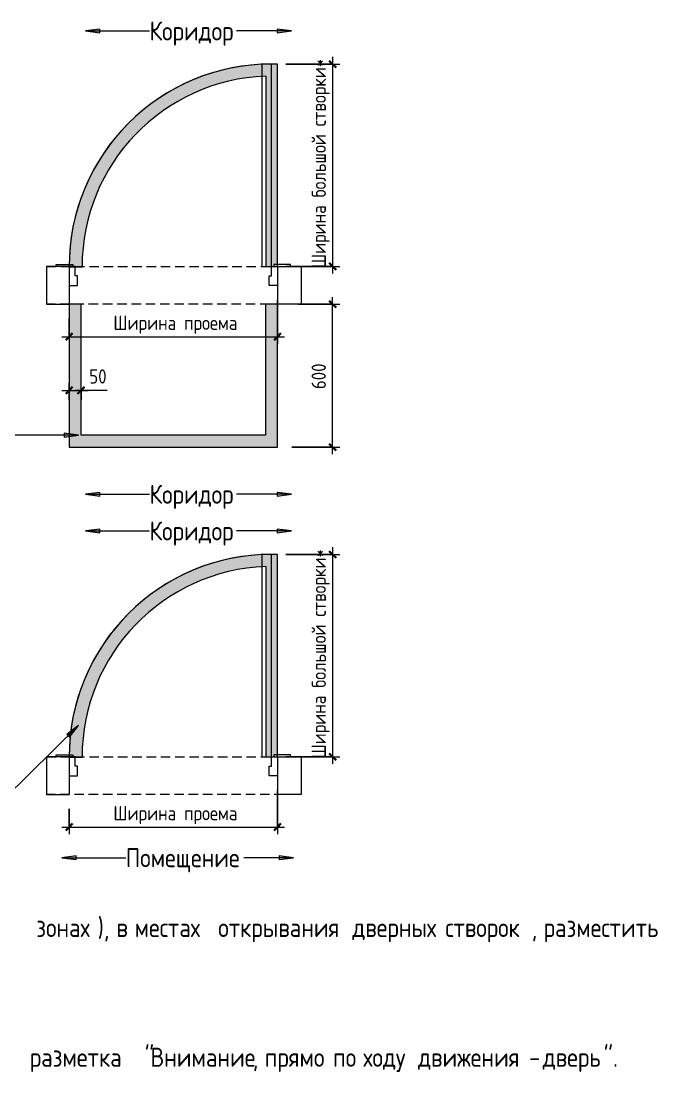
# Model space of a CAD drawing. Header units: millimetres. Extents: x 81773 to 282675, y -8553 to 29000.
# Drawn here: x 279941 to 282675, y 1192 to 5607 of the extents above; entities that cross this region are included whole.
import ezdxf

# ---------------------------------------------------------------- set-up
doc = ezdxf.new("R2010")
doc.units = ezdxf.units.MM
doc.linetypes.add('ADSK_Штрих_ш2 п1', pattern=[60, 40, -20])
for name, color, linetype, lineweight in [('A-ANNO-DIMS', 7, 'Continuous', 9), ('A-ANNO-DIMS-20', 7, 'Continuous', 9), ('A-DETL', 7, 'Continuous', 9), ('A-DETL-4', 7, 'ADSK_Штрих_ш2 п1', 9), ('G-ANNO-TEXT', 7, 'Continuous', 9)]:
    doc.layers.add(name, color=color, linetype=linetype, lineweight=lineweight)
doc.layers.add('A-DETL-GENF-9', color=7, linetype='Continuous', lineweight=9, true_color=0xf2dc97)
doc.styles.add('GOST Common_6', font='GOST_Common.ttf', dxfattribs={"width": 0.9, "height": 60})
doc.styles.add('GOST Common_7', font='GOST_Common.ttf', dxfattribs={"width": 0.9, "height": 80})
doc.dimstyles.new('ADSK_Основной_3_0_окр_', dxfattribs={"dimscale": 304.8, "dimtxt": 60.3429, "dimasz": 0.092782, "dimexe": 0.098425, "dimexo": 0.19685, "dimgap": 0.032808, "dimtad": 1, "dimdec": 0, "dimrnd": 10, "dimdsep": 46, "dimtxsty": 'GOST Common_6', "dimblk1": 'OBLIQUE', "dimblk2": 'OBLIQUE', "dimsah": 1, "dimcen": 0.09, "dimdle": 0.098425, "dimazin": 0, "dimtfac": 1, "dimtdec": 4, "dimtix": 1, "dimtmove": 0, "dimatfit": 3, "dimfxl": 1, "dimtvp": 1, "dimtolj": 1, "dimtzin": 0, "dimlwd": 9, "dimlwe": 9, "dimarcsym": 2})
doc.dimstyles.new('ADSK_Основной_3_0_окр__1', dxfattribs={"dimscale": 304.8, "dimtxt": 60.3429, "dimasz": 0.092782, "dimexe": 0.098425, "dimexo": 0.19685, "dimgap": 0.032808, "dimtad": 1, "dimdec": 0, "dimrnd": 10, "dimdsep": 46, "dimtxsty": 'GOST Common_6', "dimblk1": 'OBLIQUE', "dimblk2": 'OBLIQUE', "dimsah": 1, "dimcen": 0.09, "dimdle": 0.098425, "dimazin": 0, "dimtfac": 1, "dimtdec": 4, "dimtix": 1, "dimtmove": 1, "dimatfit": 3, "dimfxl": 1, "dimtvp": 1, "dimtolj": 1, "dimtzin": 0, "dimlwd": 9, "dimlwe": 9, "dimarcsym": 2})

# ---------------------------------------------------------------- blocks, each defined once
blk = doc.blocks.new('DIMBLOCK79-_Тактильно визуальная напольная разметка')
at = {"layer": 'A-ANNO-DIMS-20', "lineweight": 30}
for p, q in [((281249.9, 5426.6), (281235.7, 5440.7)), ((281249.9, 5426.6), (281264, 5412.5)), ((281249.9, 4576.6), (281235.7, 4590.7)), ((281249.9, 4576.6), (281264, 4562.4))]:
    blk.add_line(p, q, dxfattribs=at)
at = {"layer": 'A-ANNO-DIMS-20'}
for p, q in [((281249.9, 5456.6), (281249.9, 4546.6)), ((281052.8, 5426.6), (281279.9, 5426.6)), ((281249.9, 5426.6), (281052.8, 5426.6)), ((281052.8, 4576.6), (281279.9, 4576.6)), ((281249.9, 4576.6), (281052.8, 4576.6))]:
    blk.add_line(p, q, dxfattribs=at)
at = {"layer": 'A-ANNO-DIMS-20', "color": 0, "insert": (281161.5, 4569), "char_height": 60, "width": 1038.307, "attachment_point": 1, "rotation": 90, "line_spacing_factor": 1.022761, "style": 'GOST Common_6'}
blk.add_mtext('Ширина большой створки*', dxfattribs=at)
blk = doc.blocks.new('_Oblique')
at = {"color": 0, "linetype": 'ByBlock', "lineweight": -2}
blk.add_line((-0.5, -0.5), (0.5, 0.5), dxfattribs=at)
blk = doc.blocks.new('DIMBLOCK80-_Тактильно визуальная напольная разметка')
at = {"layer": 'A-ANNO-DIMS-20'}
for p, q in [((281017.8, 4436.6), (281017.8, 4251.1)), ((281017.8, 4281.1), (281017.8, 4436.6)), ((280142.8, 4357.5), (280142.8, 4251.1)), ((280142.8, 4281.1), (280142.8, 4357.5)), ((280112.8, 4281.1), (281047.8, 4281.1))]:
    blk.add_line(p, q, dxfattribs=at)
at = {"layer": 'A-ANNO-DIMS-20', "lineweight": 30}
for p, q in [((280142.8, 4281.1), (280156.9, 4295.3)), ((281017.8, 4281.1), (281031.9, 4295.3)), ((280142.8, 4281.1), (280128.6, 4267)), ((281017.8, 4281.1), (281003.6, 4267))]:
    blk.add_line(p, q, dxfattribs=at)
at = {"layer": 'A-ANNO-DIMS-20', "color": 0, "insert": (280328.7, 4369.5), "char_height": 60, "width": 603.838, "attachment_point": 1, "line_spacing_factor": 1.022761, "style": 'GOST Common_6'}
blk.add_mtext('Ширина проема', dxfattribs=at)
blk = doc.blocks.new('DIMBLOCK81-_Тактильно визуальная напольная разметка')
at = {"layer": 'A-ANNO-DIMS-20'}
for p, q in [((280142.8, 4015.6), (280142.8, 4085.7)), ((280192.8, 4015.6), (280192.8, 4085.7)), ((280112.8, 4055.7), (280222.8, 4055.7)), ((280142.8, 4055.7), (280142.8, 4015.6)), ((280217.4, 4055.7), (280167.8, 4055.7)), ((280192.8, 4055.7), (280192.8, 4015.6)), ((280303.1, 4055.7), (280217.4, 4055.7))]:
    blk.add_line(p, q, dxfattribs=at)
at = {"layer": 'A-ANNO-DIMS-20', "lineweight": 30}
for p, q in [((280142.8, 4055.7), (280156.9, 4069.8)), ((280192.8, 4055.7), (280206.9, 4069.8)), ((280142.8, 4055.7), (280128.6, 4041.5)), ((280192.8, 4055.7), (280178.6, 4041.5))]:
    blk.add_line(p, q, dxfattribs=at)
at = {"layer": 'A-ANNO-DIMS-20', "color": 0, "insert": (280227.4, 4144.1), "char_height": 60, "width": 90.821, "attachment_point": 1, "line_spacing_factor": 1.022761, "style": 'GOST Common_6'}
blk.add_mtext('50', dxfattribs=at)
blk = doc.blocks.new('DIMBLOCK82-_Тактильно визуальная напольная разметка')
at = {"layer": 'A-ANNO-DIMS-20'}
for p, q in [((281104.8, 4417.5), (281279.9, 4417.5)), ((281249.9, 4417.5), (281104.8, 4417.5)), ((281249.9, 3787.5), (281249.9, 4447.5)), ((281077.8, 3817.5), (281279.9, 3817.5)), ((281249.9, 3817.5), (281077.8, 3817.5))]:
    blk.add_line(p, q, dxfattribs=at)
at = {"layer": 'A-ANNO-DIMS-20', "lineweight": 30}
for p, q in [((281249.9, 4417.5), (281235.7, 4431.6)), ((281249.9, 4417.5), (281264, 4403.3)), ((281249.9, 3817.5), (281235.7, 3831.6)), ((281249.9, 3817.5), (281264, 3803.3))]:
    blk.add_line(p, q, dxfattribs=at)
at = {"layer": 'A-ANNO-DIMS-20', "color": 0, "insert": (281161.5, 4060.7), "char_height": 60, "width": 136.232, "attachment_point": 1, "rotation": 90, "line_spacing_factor": 1.022761, "style": 'GOST Common_6'}
blk.add_mtext('600', dxfattribs=at)
blk = doc.blocks.new('DIMBLOCK86-_Тактильно визуальная напольная разметка')
at = {"layer": 'A-ANNO-DIMS-20'}
for p, q in [((281052.8, 3366.6), (281279.9, 3366.6)), ((281249.9, 3366.6), (281052.8, 3366.6)), ((281249.9, 3396.6), (281249.9, 2486.6)), ((281052.8, 2516.6), (281279.9, 2516.6)), ((281249.9, 2516.6), (281052.8, 2516.6))]:
    blk.add_line(p, q, dxfattribs=at)
at = {"layer": 'A-ANNO-DIMS-20', "lineweight": 30}
for p, q in [((281249.9, 3366.6), (281235.7, 3380.7)), ((281249.9, 3366.6), (281264, 3352.5)), ((281249.9, 2516.6), (281235.7, 2530.7)), ((281249.9, 2516.6), (281264, 2502.4))]:
    blk.add_line(p, q, dxfattribs=at)
at = {"layer": 'A-ANNO-DIMS-20', "color": 0, "insert": (281161.5, 2509), "char_height": 60, "width": 1038.307, "attachment_point": 1, "rotation": 90, "line_spacing_factor": 1.022761, "style": 'GOST Common_6'}
blk.add_mtext('Ширина большой створки*', dxfattribs=at)
blk = doc.blocks.new('DIMBLOCK87-_Тактильно визуальная напольная разметка')
at = {"layer": 'A-ANNO-DIMS-20'}
for p, q in [((281017.8, 2376.6), (281017.8, 2191.1)), ((281017.8, 2221.1), (281017.8, 2376.6)), ((280142.8, 2297.5), (280142.8, 2191.1)), ((280142.8, 2221.1), (280142.8, 2297.5)), ((280112.8, 2221.1), (281047.8, 2221.1))]:
    blk.add_line(p, q, dxfattribs=at)
at = {"layer": 'A-ANNO-DIMS-20', "lineweight": 30}
for p, q in [((280142.8, 2221.1), (280128.6, 2207)), ((280142.8, 2221.1), (280156.9, 2235.3)), ((281017.8, 2221.1), (281003.6, 2207)), ((281017.8, 2221.1), (281031.9, 2235.3))]:
    blk.add_line(p, q, dxfattribs=at)
at = {"layer": 'A-ANNO-DIMS-20', "color": 0, "insert": (280328.7, 2309.5), "char_height": 60, "width": 603.838, "attachment_point": 1, "line_spacing_factor": 1.022761, "style": 'GOST Common_6'}
blk.add_mtext('Ширина проема', dxfattribs=at)

msp = doc.modelspace()

# ---------------------------------------------------------------- hatches: boundary and pattern name
at = {"layer": 'A-DETL-GENF-9'}
for points in [[(280142.8, 4575.1), (280197.3, 4575.1), (280198.7, 4622.4), (280202.8, 4669.4), (280209.8, 4716.2), (280219.5, 4762.4), (280231.8, 4808), (280246.9, 4852.8), (280264.6, 4896.6), (280284.8, 4939.3), (280307.5, 4980.8), (280332.6, 5020.8), (280360, 5059.3), (280389.7, 5096), (280421.5, 5131), (280455.2, 5164.1), (280490.9, 5195.1), (280528.3, 5223.9), (280567.4, 5250.5), (280607.9, 5274.8), (280649.8, 5296.6), (280693, 5315.9), (280737.2, 5332.6), (280782.3, 5346.7), (280828.1, 5358.1), (280874.6, 5366.8), (280921.3, 5372.7), (280968.6, 5375.8), (280968.6, 4576.6), (281017.8, 4576.6), (281017.8, 5426.6), (280992.8, 5426.6), (280941.3, 5425), (280890.2, 5420.4), (280839.4, 5412.6), (280789.1, 5401.8), (280739.6, 5388), (280691, 5371.2), (280643.6, 5351.5), (280597.4, 5329), (280552.6, 5303.7), (280509.4, 5275.8), (280468.1, 5245.3), (280428.6, 5212.4), (280391.2, 5177.1), (280356, 5139.7), (280323.1, 5100.1), (280292.7, 5058.7), (280264.9, 5015.5), (280239.7, 4970.7), (280217.2, 4924.5), (280197.6, 4877), (280180.9, 4828.3), (280167.2, 4778.8), (280156.5, 4728.5), (280148.8, 4677.7), (280144.2, 4626.6)], [(280656.5, 3817.5), (281017.8, 3817.5), (281017.8, 4417.5), (280967.8, 4417.5), (280967.8, 3867.5), (280192.8, 3867.5), (280192.8, 4417.5), (280142.8, 4417.5), (280142.8, 3817.5)], [(280142.8, 2515.1), (280197.3, 2515.1), (280198.7, 2562.4), (280202.8, 2609.4), (280209.8, 2656.2), (280219.5, 2702.4), (280231.8, 2748), (280246.9, 2792.8), (280264.6, 2836.6), (280284.8, 2879.3), (280307.5, 2920.8), (280332.6, 2960.8), (280360, 2999.3), (280389.7, 3036), (280421.5, 3071), (280455.2, 3104.1), (280490.9, 3135.1), (280528.3, 3163.9), (280567.4, 3190.5), (280607.9, 3214.8), (280649.8, 3236.6), (280693, 3255.9), (280737.2, 3272.6), (280782.3, 3286.7), (280828.1, 3298.1), (280874.6, 3306.8), (280921.3, 3312.7), (280968.6, 3315.8), (280968.6, 2516.6), (281017.8, 2516.6), (281017.8, 3366.6), (280992.8, 3366.6), (280941.3, 3365), (280890.2, 3360.4), (280839.4, 3352.6), (280789.1, 3341.8), (280739.6, 3328), (280691, 3311.2), (280643.6, 3291.5), (280597.4, 3269), (280552.6, 3243.7), (280509.4, 3215.8), (280468.1, 3185.3), (280428.6, 3152.4), (280391.2, 3117.1), (280356, 3079.7), (280323.1, 3040.1), (280292.7, 2998.7), (280264.9, 2955.5), (280239.7, 2910.7), (280217.2, 2864.5), (280197.6, 2817), (280180.9, 2768.3), (280167.2, 2718.8), (280156.5, 2668.5), (280148.8, 2617.7), (280144.2, 2566.6)]]:
    msp.add_hatch(color=256, dxfattribs=at).paths.add_polyline_path(points)
at = {"layer": 'G-ANNO-TEXT'}
for points in [[(280211.7, 5565.4), (280271.7, 5557.5), (280271.7, 5573.3)], [(281077.1, 5565.4), (281017.1, 5573.3), (281017.1, 5557.5)], [(280181.7, 3867.5), (280121.7, 3875.4), (280121.7, 3859.6)], [(280211.7, 3619.1), (280271.7, 3611.2), (280271.7, 3627)], [(281077.1, 3619.1), (281017.1, 3627), (281017.1, 3611.2)], [(280211.7, 3465.1), (280271.7, 3457.2), (280271.7, 3473)], [(281077.1, 3465.1), (281017.1, 3473), (281017.1, 3457.2)], [(280181.7, 2647), (280133.4, 2610.4), (280144.5, 2599.2)], [(280111.7, 2092.4), (280171.7, 2084.5), (280171.7, 2100.3)], [(281084.8, 2092.4), (281024.8, 2100.3), (281024.8, 2084.5)]]:
    msp.add_hatch(color=256, dxfattribs=at).paths.add_polyline_path(points)

# ---------------------------------------------------------------- linework, layer by layer
at = {"layer": 'A-DETL'}
for p, q in [((280952.8, 5426.6), (280952.8, 4576.6)), ((280992.8, 5426.6), (280952.8, 5426.6)), ((281017.8, 5426.6), (280992.8, 5426.6)), ((280992.8, 4576.6), (280992.8, 5426.6)), ((281017.8, 4576.6), (281017.8, 5426.6)), ((280968.6, 5375.8), (280968.6, 4576.6)), ((280142.8, 4576.6), (280047.8, 4576.6)), ((280047.8, 4576.6), (280047.8, 4417.5)), ((280088, 4584.6), (280157.8, 4584.6)), ((280088, 4576.6), (280088, 4584.6)), ((280157.8, 4576.6), (280088, 4576.6)), ((280142.8, 4576.6), (280142.8, 4496.6)), ((280167.8, 4576.6), (280142.8, 4576.6)), ((280142.8, 4576.6), (280142.8, 4417.5)), ((280142.8, 4575.1), (280197.3, 4575.1)), ((280157.8, 4584.6), (280157.8, 4576.6)), ((280167.8, 4536.6), (280167.8, 4576.6)), ((280167.8, 4576.6), (280207.8, 4576.6)), ((280952.8, 4576.6), (280992.8, 4576.6)), ((280968.6, 4576.6), (281017.8, 4576.6)), ((280992.8, 4536.6), (280992.8, 4576.6)), ((280992.8, 4576.6), (281017.8, 4576.6)), ((281072.5, 4584.6), (281002.8, 4584.6)), ((281002.8, 4584.6), (281002.8, 4576.6)), ((281002.8, 4576.6), (281072.5, 4576.6)), ((281017.8, 4576.6), (281017.8, 4496.6)), ((281017.8, 4576.6), (281117.8, 4576.6)), ((281017.8, 4576.6), (281017.8, 4417.5)), ((281072.5, 4576.6), (281072.5, 4584.6)), ((281117.8, 4576.6), (281117.8, 4417.5)), ((280177.8, 4536.6), (280167.8, 4536.6)), ((280177.8, 4496.6), (280177.8, 4536.6)), ((280982.8, 4496.6), (280982.8, 4536.6)), ((280982.8, 4536.6), (280992.8, 4536.6)), ((280142.8, 4496.6), (280177.8, 4496.6)), ((281017.8, 4496.6), (280982.8, 4496.6)), ((280047.8, 4417.5), (280142.8, 4417.5)), ((280192.8, 4417.5), (280142.8, 4417.5)), ((280142.8, 4417.5), (280142.8, 3817.5)), ((280192.8, 3867.5), (280192.8, 4417.5)), ((281017.8, 4417.5), (280967.8, 4417.5)), ((280967.8, 4417.5), (280967.8, 3867.5)), ((281017.8, 3817.5), (281017.8, 4417.5)), ((281117.8, 4417.5), (281017.8, 4417.5)), ((280967.8, 3867.5), (280192.8, 3867.5)), ((280142.8, 3817.5), (281017.8, 3817.5)), ((280952.8, 3366.6), (280952.8, 2516.6)), ((280992.8, 3366.6), (280952.8, 3366.6)), ((281017.8, 3366.6), (280992.8, 3366.6)), ((280992.8, 2516.6), (280992.8, 3366.6)), ((281017.8, 2516.6), (281017.8, 3366.6)), ((280968.6, 3315.8), (280968.6, 2516.6)), ((280088, 2524.6), (280157.8, 2524.6)), ((280088, 2516.6), (280088, 2524.6)), ((280157.8, 2524.6), (280157.8, 2516.6)), ((281072.5, 2524.6), (281002.8, 2524.6)), ((281002.8, 2524.6), (281002.8, 2516.6)), ((281072.5, 2516.6), (281072.5, 2524.6)), ((280142.8, 2516.6), (280047.8, 2516.6)), ((280047.8, 2516.6), (280047.8, 2357.5)), ((280157.8, 2516.6), (280088, 2516.6)), ((280142.8, 2516.6), (280142.8, 2436.6)), ((280167.8, 2516.6), (280142.8, 2516.6)), ((280142.8, 2516.6), (280142.8, 2357.5)), ((280142.8, 2515.1), (280197.3, 2515.1)), ((280167.8, 2476.6), (280167.8, 2516.6)), ((280167.8, 2516.6), (280207.8, 2516.6)), ((280177.8, 2476.6), (280167.8, 2476.6)), ((280177.8, 2436.6), (280177.8, 2476.6)), ((280952.8, 2516.6), (280992.8, 2516.6)), ((280968.6, 2516.6), (281017.8, 2516.6)), ((280982.8, 2436.6), (280982.8, 2476.6)), ((280982.8, 2476.6), (280992.8, 2476.6)), ((280992.8, 2476.6), (280992.8, 2516.6)), ((280992.8, 2516.6), (281017.8, 2516.6)), ((281002.8, 2516.6), (281072.5, 2516.6)), ((281017.8, 2516.6), (281017.8, 2436.6)), ((281017.8, 2516.6), (281117.8, 2516.6)), ((281017.8, 2516.6), (281017.8, 2357.5)), ((281117.8, 2516.6), (281117.8, 2357.5)), ((280142.8, 2436.6), (280177.8, 2436.6)), ((281017.8, 2436.6), (280982.8, 2436.6)), ((280047.8, 2357.5), (280142.8, 2357.5)), ((281117.8, 2357.5), (281017.8, 2357.5))]:
    msp.add_line(p, q, dxfattribs=at)
for centre, radius, start, end in [((280992.8, 4576.6), 850, 90, 180.098), ((280992.8, 4576.6), 850, 90, 180), ((280998.5, 4575.1), 801.3, 92.1427, 180), ((280992.8, 2516.6), 850, 90, 180.098), ((280992.8, 2516.6), 850, 90, 180), ((280998.5, 2515.1), 801.3, 92.1427, 180)]:
    msp.add_arc(centre, radius, start, end, dxfattribs=at)
at = {"layer": 'A-DETL-4'}
for p, q in [((280047.8, 4576.6), (281072.5, 4576.6)), ((281044.8, 4417.5), (280047.8, 4417.5)), ((280047.8, 2516.6), (281072.5, 2516.6)), ((281044.8, 2357.5), (280047.8, 2357.5))]:
    msp.add_line(p, q, dxfattribs=at)
at = {"layer": 'G-ANNO-TEXT'}
for p, q in [((280271.7, 5573.3), (280211.7, 5565.4)), ((280211.7, 5565.4), (280271.7, 5557.5)), ((280211.7, 5565.4), (280480.7, 5565.4)), ((280271.7, 5557.5), (280271.7, 5573.3)), ((280847.3, 5565.4), (280846.2, 5565.4)), ((281077.1, 5565.4), (280847.3, 5565.4)), ((281077.1, 5565.4), (281017.1, 5573.3)), ((281017.1, 5573.3), (281017.1, 5557.5)), ((281017.1, 5557.5), (281077.1, 5565.4)), ((280181.7, 3867.5), (279871.5, 3867.5)), ((280181.7, 3867.5), (280121.7, 3875.4)), ((280121.7, 3875.4), (280121.7, 3859.6)), ((280121.7, 3859.6), (280181.7, 3867.5)), ((280271.7, 3627), (280211.7, 3619.1)), ((280271.7, 3611.2), (280271.7, 3627)), ((281077.1, 3619.1), (281017.1, 3627)), ((281017.1, 3627), (281017.1, 3611.2)), ((280211.7, 3619.1), (280271.7, 3611.2)), ((280211.7, 3619.1), (280480.7, 3619.1)), ((280847.3, 3619.1), (280846.2, 3619.1)), ((281077.1, 3619.1), (280847.3, 3619.1)), ((281017.1, 3611.2), (281077.1, 3619.1)), ((280271.7, 3473), (280211.7, 3465.1)), ((280211.7, 3465.1), (280271.7, 3457.2)), ((280211.7, 3465.1), (280480.7, 3465.1)), ((280271.7, 3457.2), (280271.7, 3473)), ((280847.3, 3465.1), (280846.2, 3465.1)), ((281077.1, 3465.1), (280847.3, 3465.1)), ((281077.1, 3465.1), (281017.1, 3473)), ((281017.1, 3473), (281017.1, 3457.2)), ((281017.1, 3457.2), (281077.1, 3465.1)), ((280181.7, 2647), (279871.5, 2340.8)), ((280181.7, 2647), (280133.4, 2610.4)), ((280133.4, 2610.4), (280144.5, 2599.2)), ((280144.5, 2599.2), (280181.7, 2647)), ((280171.7, 2100.3), (280111.7, 2092.4)), ((280111.7, 2092.4), (280171.7, 2084.5)), ((280111.7, 2092.4), (280380.7, 2092.4)), ((280171.7, 2084.5), (280171.7, 2100.3)), ((280878.4, 2092.4), (280877.2, 2092.4)), ((281084.8, 2092.4), (280878.4, 2092.4)), ((281084.8, 2092.4), (281024.8, 2100.3)), ((281024.8, 2100.3), (281024.8, 2084.5)), ((281024.8, 2084.5), (281084.8, 2092.4))]:
    msp.add_line(p, q, dxfattribs=at)

# ---------------------------------------------------------------- texts
at = {"layer": 'G-ANNO-TEXT', "char_height": 80, "attachment_point": 1, "style": 'GOST Common_7'}
for s, insert, width in [('Коридор', (280480.7, 5605.4), 443.013), ('Коридор', (280480.7, 3659.1), 443.013), ('Коридор', (280480.7, 3505.1), 443.013), ('Помещение', (280380.7, 2132.4), 601.747), ('\\fGOST Common|b0|i0|c204|p34|;\\W.9; ', (279979.8, 1838.9), 30.304), ('зонах', (280004.8, 1838.9), 313.139), ('), ', (280263.1, 1838.9), 95.24), ('\\fGOST Common|b0|i0|c204|p34|;\\W.9;в', (280341.7, 1838.9), 62.051), ('\\fGOST Common|b0|i0|c204|p34|;\\W.9; ', (280392.9, 1838.9), 30.304), ('местах', (280417.9, 1838.9), 395.392), ('\\fGOST Common|b0|i0|c204|p34|;\\W.9; ', (280744.2, 1838.9), 30.304), ('открывания', (280769.2, 1838.9), 652.253), ('\\fGOST Common|b0|i0|c204|p34|;\\W.9; ', (281307.3, 1838.9), 30.304), ('дверных', (281332.3, 1838.9), 443.013), ('\\fGOST Common|b0|i0|c204|p34|;\\W.9; ', (281697.8, 1838.9), 30.304), ('створок', (281722.9, 1838.9), 440.126), ('разместить', (282136, 1838.9), 653.696), ('\\fGOST Common|b0|i0|c204|p34|;\\W.9; ', (282675.4, 1838.9), 30.304), (', ', (282086, 1838.9), 60.608), ('\\fGOST Common|b0|i0|c204|p34|;\\W.9; ', (279952.4, 1293.9), 30.304), ('разметка', (279977.4, 1293.9), 532.481), (' "', (280416.7, 1293.9), 82.253), ('Внимание', (280484.6, 1293.9), 520.937), ('\\fGOST Common|b0|i0|c204|p34|;\\W.9; ', (281226.4, 1293.9), 30.304), ('\\fGOST Common|b0|i0|c204|p34|;\\W.9; ', (281353.8, 1293.9), 30.304), ('\\fGOST Common|b0|i0|c204|p34|;\\W.9; ', (281583.5, 1293.9), 30.304), ('". ', (282388.4, 1293.9), 108.228), ('прямо', (280964.4, 1293.9), 317.468), ('по', (281251.4, 1293.9), 124.101), ('ходу', (281378.8, 1293.9), 248.202), ('движения', (281608.6, 1293.9), 512.278), (' - ', (282031.2, 1293.9), 122.658), ('дверь', (282132.4, 1293.9), 310.253), (', ', (280914.4, 1293.9), 60.608)]:
    msp.add_mtext(s, dxfattribs=dict(at, insert=insert, width=width))

# ---------------------------------------------------------------- dimensions: what is measured, and where the dimension line sits
at = {"layer": 'A-ANNO-DIMS'}
for base, p1, p2, picture, middle in [((281249.9, 4576.6), (280992.8, 5426.6), (280992.8, 4576.6), 'DIMBLOCK79-_Тактильно визуальная напольная разметка', (281200.9, 5001.6)), ((281249.9, 2516.6), (280992.8, 3366.6), (280992.8, 2516.6), 'DIMBLOCK86-_Тактильно визуальная напольная разметка', (281200.9, 2941.6))]:
    dim = msp.add_linear_dim(base=base, p1=p1, p2=p2, angle=90, text='Ширина большой створки*', dimstyle='ADSK_Основной_3_0_окр_', override={"dimpost": '<>', "dimfxl": 850.009113}, dxfattribs=at)
    dim.commit()
    dim.dimension.update_dxf_attribs({"geometry": picture, "text_midpoint": middle})
for base, p1, p2, picture, middle in [((281017.8, 4281.1), (280142.8, 4417.5), (281017.8, 4496.6), 'DIMBLOCK80-_Тактильно визуальная напольная разметка', (280580.3, 4330.1)), ((281017.8, 2221.1), (280142.8, 2357.5), (281017.8, 2436.6), 'DIMBLOCK87-_Тактильно визуальная напольная разметка', (280580.3, 2270.1))]:
    dim = msp.add_linear_dim(base=base, p1=p1, p2=p2, text='Ширина проема', dimstyle='ADSK_Основной_3_0_окр_', override={"dimpost": '<>', "dimfxl": 878.568354}, dxfattribs=at)
    dim.commit()
    dim.dimension.update_dxf_attribs({"geometry": picture, "text_midpoint": middle})
dim = msp.add_linear_dim(base=(281249.9, 4417.5), p1=(281017.8, 3817.5), p2=(281044.8, 4417.5), angle=90, dimstyle='ADSK_Основной_3_0_окр_', override={"dimpost": '<>', "dimfxl": 600.60729}, dxfattribs=at)
dim.commit()
dim.dimension.update_dxf_attribs({"geometry": 'DIMBLOCK82-_Тактильно визуальная напольная разметка', "text_midpoint": (281209.9, 4117.5)})
dim = msp.add_linear_dim(base=(280192.8, 4055.7), p1=(280142.8, 4075.6), p2=(280192.8, 4075.6), dimstyle='ADSK_Основной_3_0_окр__1', override={"dimpost": '<>', "dimfxl": 50}, dxfattribs=at)
dim.commit()
dim.dimension.update_dxf_attribs({"geometry": 'DIMBLOCK81-_Тактильно визуальная напольная разметка', "text_midpoint": (280272.8, 4104.1), "dimtype": 160})

doc.saveas('drawing.dxf')
